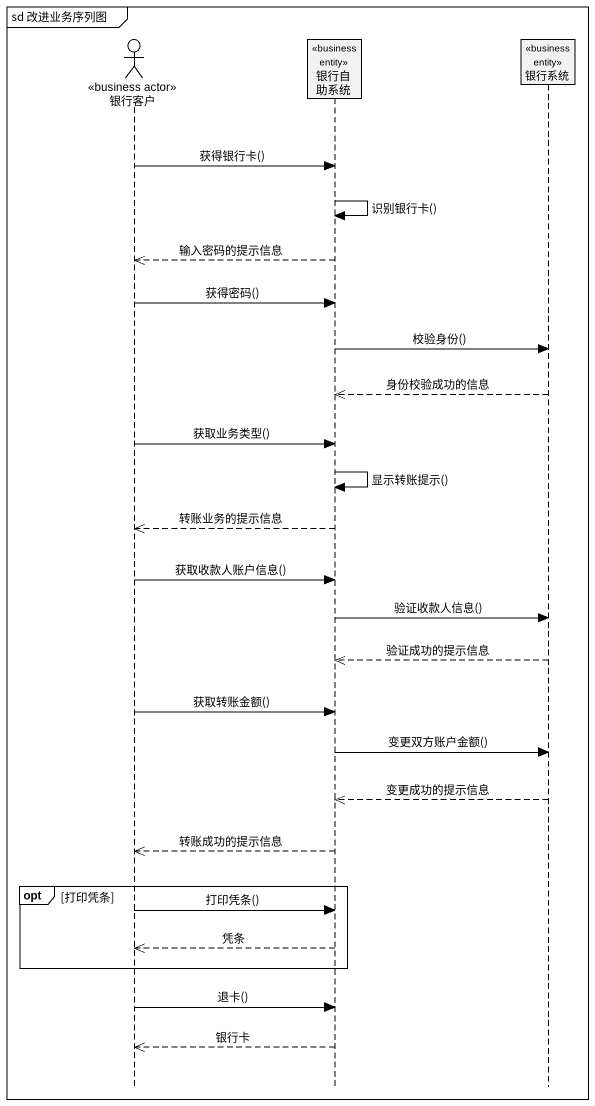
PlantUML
@startuml
mainframe sd 改进业务序列图
hide footbox
actor 银行客户 <<business actor>>
participant 银行自助系统 <<business entity>>
participant 银行系统 <<business entity>>

银行客户 -> 银行自助系统 : 获得银行卡()
银行自助系统 -> 银行自助系统 : 识别银行卡()
银行自助系统 -->> 银行客户 : 输入密码的提示信息
银行客户 -> 银行自助系统 : 获得密码()
银行自助系统 -> 银行系统 : 校验身份()
银行系统 -->> 银行自助系统 : 身份校验成功的信息
银行客户 -> 银行自助系统 : 获取业务类型()
银行自助系统 -> 银行自助系统 : 显示转账提示()
银行自助系统 -->> 银行客户 : 转账业务的提示信息
银行客户 -> 银行自助系统 : 获取收款人账户信息()
银行自助系统 -> 银行系统 : 验证收款人信息()
银行系统 -->> 银行自助系统 : 验证成功的提示信息
银行客户 -> 银行自助系统 : 获取转账金额()
银行自助系统 -> 银行系统 : 变更双方账户金额()
银行系统 -->> 银行自助系统 : 变更成功的提示信息
银行自助系统 -->> 银行客户 : 转账成功的提示信息
opt 打印凭条
  银行客户 -> 银行自助系统 : 打印凭条()
  银行自助系统 -->> 银行客户 : 凭条
end
银行客户 -> 银行自助系统 : 退卡()
银行自助系统 -->> 银行客户 : 银行卡
@enduml
